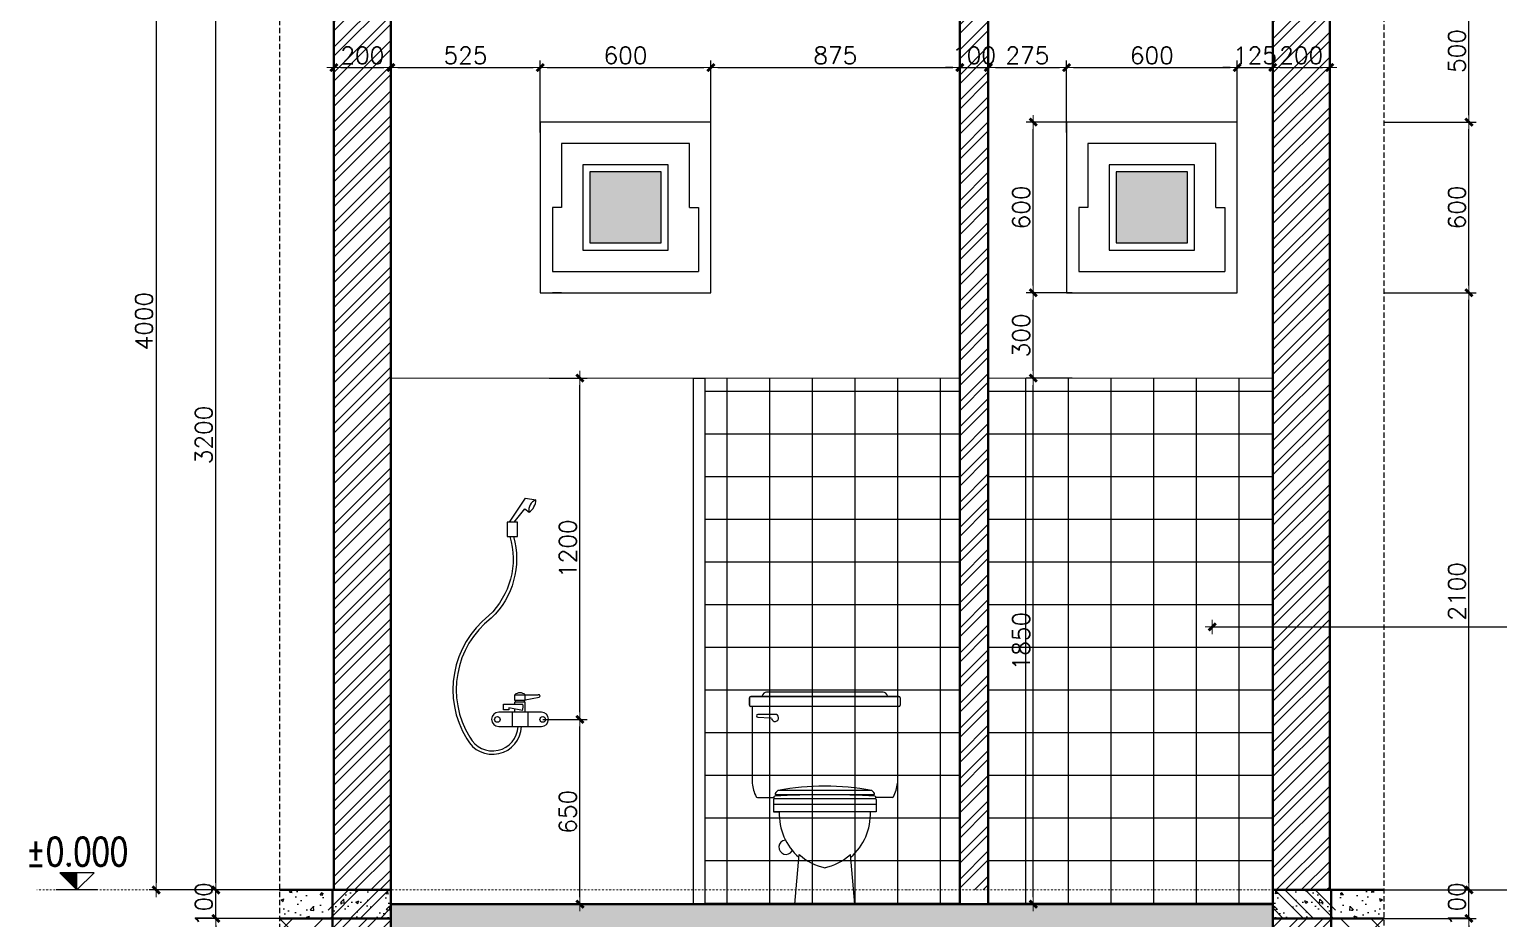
# Model space of a CAD drawing. Header units: millimetres. Extents: x 615730 to 2792744, y 139412 to 597571.
# Drawn here: x 1463402 to 1484059, y 260952 to 273459 of the extents above; entities that cross this region are included whole.
import ezdxf
from ezdxf.enums import TextEntityAlignment as Align

# ---------------------------------------------------------------- set-up
doc = ezdxf.new("R2010")
doc.units = ezdxf.units.MM
doc.header["$MEASUREMENT"] = 0
doc.header["$PDMODE"] = 34
doc.linetypes.add('DASHDOT', pattern=[1, 0.5, -0.25, 0, -0.25])
doc.linetypes.add('HIDDEN', pattern=[0.375, 0.25, -0.125])
doc.layers.get('0').update_dxf_attribs({"lineweight": 5})
for name, color, linetype in [('8', 8, 'Continuous'), ('DUT', 250, 'HIDDEN'), ('H', 252, 'Continuous'), ('HACH', 250, 'Continuous'), ('NOITHAT', 144, 'Continuous'), ('SKYLINE-A_HATCH-VAT DUNG', 144, 'Continuous'), ('TEXT', 2, 'Continuous'), ('VL', 155, 'Continuous')]:
    doc.layers.add(name, color=color, linetype=linetype)
for name, color, linetype, lineweight in [('HATCH', 42, 'Continuous', 5), ('NETNGOAITUONG', 1, 'Continuous', 40), ('TIM TRUC', 149, 'DASHDOT', 9), ('TUONG', 6, 'Continuous', 35), ('VLIEU', 250, 'Continuous', 9)]:
    doc.layers.add(name, color=color, linetype=linetype, lineweight=lineweight)
doc.styles.add('DIM', font='txt.shx', dxfattribs={"height": 120})
doc.styles.add('romans', font='romans.shx', dxfattribs={"height": 240})
doc.dimstyles.new('1-50', dxfattribs={"dimtxt": 200, "dimasz": 100, "dimexe": 100, "dimexo": 0, "dimgap": 50, "dimtad": 1, "dimdec": 0, "dimlfac": 0.25, "dimzin": 0, "dimdsep": 46, "dimtxsty": 'romans', "dimblk": ']', "dimcen": 0, "dimdle": 100, "dimclrd": 148, "dimclre": 148, "dimclrt": 2, "dimadec": 0, "dimazin": 0, "dimtfac": 1.111111, "dimtdec": 0, "dimtix": 1, "dimtmove": 2, "dimatfit": 3, "dimldrblk": ']', "dimfxl": 200, "dimtolj": 1, "dimtzin": 0, "dimarcsym": 0})
doc.dimstyles.new('100', dxfattribs={"dimtxt": 200, "dimasz": 100, "dimexe": 100, "dimexo": 0, "dimgap": 50, "dimtad": 1, "dimdec": 0, "dimdsep": 46, "dimtxsty": 'romans', "dimblk": ']', "dimcen": 50, "dimdle": 100, "dimclrd": 148, "dimclre": 148, "dimclrt": 2, "dimadec": 0, "dimazin": 0, "dimtfac": 0.4, "dimtdec": 0, "dimtix": 1, "dimtmove": 2, "dimatfit": 3, "dimldrblk": ']', "dimfxl": 150, "dimtvp": 0.004, "dimtolj": 1, "dimarcsym": 0})
pattern_1 = [(45, (600767.42, -1630.14), (-176.776695, 176.776695), []), (45, (600767.42, -1505.14), (-176.776695, 176.776695), [])]
pattern_2 = [(0, (545010.8, 21768), (1e-13, 600), []), (90, (545010.8, 21768), (-600, 2e-13), [])]

# ---------------------------------------------------------------- blocks, each defined once
blk = doc.blocks.new('xi2')
at = {"layer": 'NOITHAT'}
for p, q in [((-265, 725), (-265, 700)), ((-265, 700), (-265, 725)), ((260, 730), (-260, 730)), ((260, 730), (-260, 730)), ((-260, 730), (260, 730)), ((205, 745), (-205, 745)), ((265, 725), (265, 700)), ((260, 695), (-260, 695)), ((260, 695), (-260, 695)), ((-255, 695), (-255, 425)), ((255, 695), (255, 425)), ((-175, 667.5), (-235, 667.5)), ((-235, 657.5), (-191.8, 655.7)), ((-237, 375), (-178, 375)), ((180, 370), (-180, 370)), ((-180, 368.4), (-180, 325)), ((171.5, 385), (-171.5, 385)), ((165, 400), (-165, 400)), ((237, 375), (178, 375)), ((180, 368.4), (180, 325)), ((180, 350), (-180, 350)), ((-180, 325), (-160, 325)), ((180, 325), (-180, 325)), ((180, 325), (160, 325)), ((-105, 0), (-90, 175)), ((105, 0), (90, 175)), ((105, 0), (-105, 0))]:
    blk.add_line(p, q, dxfattribs=at)
for centre, radius, start, end in [((-260, 725), 5, 90, 180), ((-260, 725), 5, 90, 180), ((-222.7, 733), 3, 270, 350.4059), ((-205, 730), 15, 90, 170.4059), ((205, 730), 15, 9.5941, 90), ((222.7, 733), 3, 189.5941, 270), ((260, 725), 5, 0, 90), ((-260, 700), 5, 180, 270), ((-260, 700), 5, 180, 270), ((260, 700), 5, 270, 0), ((-235, 662.5), 5, 90, 270), ((-192, 650.7), 5, 14.2156, 87.6141), ((-175, 655), 12.5, 194.2156, 90), ((-134.5, 433.9), 120.8, 184.2251, 207.7316), ((0, -500), 915, 79.6604, 100.3396), ((134.5, 433.9), 120.8, 332.2684, 355.7749), ((-237, 380), 5, 207.7316, 270), ((-139.3, 368.5), 40.7, 167.0315, 180.0995), ((-176, 376.9), 3, 93.5715, 167.0315), ((-12, -2251.3), 2636.3, 89.7392, 93.5715), ((-171.5, 388), 3, 148.7432, 270), ((-139.3, 368.5), 40.7, 130.2744, 148.7432), ((-163.7, 397.2), 3, 100.3396, 130.2744), ((12, -2251.3), 2636.3, 86.4285, 90.2608), ((163.7, 397.2), 3, 49.7256, 79.6604), ((139.3, 368.5), 40.7, 31.2568, 49.7256), ((171.5, 388), 3, 270, 31.2568), ((176, 376.9), 3, 12.9685, 86.4285), ((139.3, 368.5), 40.7, 359.9005, 12.9685), ((237, 380), 5, 270, 332.2684), ((40.9, 316.9), 201.1, 177.6913, 229.0512), ((-40.9, 316.9), 201.1, 310.9488, 2.3087), ((-136.5, 200), 25, 96.5563, 330.6432), ((40.9, 316.9), 193.1, 227.2983, 258.2519), ((-40.9, 316.9), 193.1, 281.7481, 312.7017)]:
    blk.add_arc(centre, radius, start, end, dxfattribs=at)
blk = doc.blocks.new('md-voitam1')
for p, q in [((-42.4, 719.2), (14.2, 803)), ((14.2, 803), (51.1, 797.3)), ((-25.3, 718.3), (11.9, 766.2)), ((11.9, 766.2), (26.9, 753.5)), ((-14.2, 718.3), (-50.5, 718.3)), ((-50.5, 718.3), (-50.5, 668.4)), ((-14.2, 668.4), (-14.2, 718.3)), ((-50.5, 668.4), (-14.2, 668.4)), ((-23.3, 111.3), (59.2, 111.3)), ((-23.3, 91.2), (-23.3, 111.3)), ((13.3, 91.2), (13.3, 111.3)), ((13.3, 93.8), (62.7, 104)), ((-63.6, 58.7), (-63.6, 79)), ((-63.6, 79), (4.7, 79)), ((-44.3, 58.7), (-63.6, 58.7)), ((-44.3, 65.4), (-44.3, 58.7)), ((4.2, 56.7), (-44.3, 65.4)), ((13.3, 91.2), (-23.3, 91.2)), ((13.3, 85.3), (-23.3, 85.3)), ((-23.3, 79), (-23.3, 85.3)), ((-23.3, 50.5), (-23.3, 61.9)), ((-20.6, 85.3), (-20.6, 91.2)), ((10.5, 85.3), (10.5, 91.2)), ((13.3, 50.5), (13.3, 85.3)), ((70, 50.5), (-80, 50.5)), ((-80, 0.5), (70, 0.5)), ((-33.2, 50.5), (-33.2, 0.5)), ((22.4, 50.5), (22.4, 0.5))]:
    blk.add_line(p, q)
for points in [[(-40.6, 668.4, -0.281065), (-114.7, 390.1, 0.380918), (-192.2, -43, 0.766691), (0, 0)], [(-28.1, 668.4, -0.278305), (-106.9, 381, 0.381804), (-181.7, -37.1, 0.768455), (-12, 0.5)]]:
    blk.add_lwpolyline(points, format="xyb")
for centre in [(-84.7, 25), (74.6, 25)]:
    blk.add_circle(centre, 9.96)
for centre, radius, start, end in [((64.1, 761.6), 38.1, 110.574, 192.2628), ((-5.3, 799.5), 56.1, 305.0223, 357.8145), ((-5, 92.1), 26.6, 46.4414, 133.5586), ((61.3, 107.8), 4.07, 289.8245, 121.3292), ((-37.7, 68.8), 43.6, 343.8727, 13.5626), ((-80, 25.5), 25, 90, 270), ((70, 25.5), 25, 270, 90)]:
    blk.add_arc(centre, radius, start, end)
blk = doc.blocks.new(']')
for p, q in [((1, 0), (-1, 0)), ((0, 1), (0, -1))]:
    blk.add_line(p, q)
at = {"color": 9, "const_width": 0.4}
blk.add_lwpolyline([(-0.51, -0.51), (0.51, 0.51)], dxfattribs=at)
blk = doc.blocks.new('*D2861')
at = {"layer": 'DEFPOINTS', "color": 0, "ltscale": 10, "transparency": 16777216}
for p in [(1482452, 261355), (1483643, 261355), (1482452, 260955)]:
    blk.add_point(p, dxfattribs=at)
at = {"layer": 'VLIEU', "color": 148, "lineweight": -2, "ltscale": 10, "transparency": 16777216}
for p, q in [((1483643, 261455), (1483643, 261555)), ((1482452, 261355), (1483743, 261355)), ((1483643, 260955), (1483643, 261355)), ((1482452, 260955), (1483743, 260955)), ((1483643, 260855), (1483643, 260755))]:
    blk.add_line(p, q, dxfattribs=at)
at = {"layer": 'VLIEU', "color": 148, "lineweight": -2, "ltscale": 10, "transparency": 16777216, "xscale": 100, "yscale": 100, "zscale": 100}
for p, rotation in [((1483643, 261355), 270), ((1483643, 260955), 90)]:
    blk.add_blockref(']', p, dxfattribs=dict(at, rotation=rotation))
at = {"layer": 'VLIEU', "color": 2, "ltscale": 10, "transparency": 16777216, "insert": (1483473, 261155), "char_height": 240, "attachment_point": 5, "rotation": 90, "style": 'romans'}
blk.add_mtext('\\A1;100', dxfattribs=at)
blk = doc.blocks.new('*D2862')
at = {"layer": 'DEFPOINTS', "color": 0, "ltscale": 10, "transparency": 16777216}
for p in [(1482452, 269755), (1483643, 269755), (1482452, 261355)]:
    blk.add_point(p, dxfattribs=at)
at = {"layer": 'VLIEU', "color": 148, "lineweight": -2, "ltscale": 10, "transparency": 16777216}
for p, q in [((1482452, 269755), (1483743, 269755)), ((1483643, 261455), (1483643, 269655)), ((1482452, 261355), (1483743, 261355))]:
    blk.add_line(p, q, dxfattribs=at)
at = {"layer": 'VLIEU', "color": 148, "lineweight": -2, "ltscale": 10, "transparency": 16777216, "xscale": 100, "yscale": 100, "zscale": 100}
for p, rotation in [((1483643, 269755), 90), ((1483643, 261355), 270)]:
    blk.add_blockref(']', p, dxfattribs=dict(at, rotation=rotation))
at = {"layer": 'VLIEU', "color": 2, "ltscale": 10, "transparency": 16777216, "insert": (1483473, 265555), "char_height": 240, "attachment_point": 5, "rotation": 90, "style": 'romans'}
blk.add_mtext('\\A1;2100', dxfattribs=at)
blk = doc.blocks.new('*D2863')
at = {"layer": 'DEFPOINTS', "color": 0, "ltscale": 10, "transparency": 16777216}
for p in [(1482452, 272155), (1483643, 272155), (1482452, 269755)]:
    blk.add_point(p, dxfattribs=at)
at = {"layer": 'VLIEU', "color": 148, "lineweight": -2, "ltscale": 10, "transparency": 16777216}
for p, q in [((1482452, 272155), (1483743, 272155)), ((1483643, 269855), (1483643, 272055)), ((1482452, 269755), (1483743, 269755))]:
    blk.add_line(p, q, dxfattribs=at)
at = {"layer": 'VLIEU', "color": 148, "lineweight": -2, "ltscale": 10, "transparency": 16777216, "xscale": 100, "yscale": 100, "zscale": 100}
for p, rotation in [((1483643, 272155), 90), ((1483643, 269755), 270)]:
    blk.add_blockref(']', p, dxfattribs=dict(at, rotation=rotation))
at = {"layer": 'VLIEU', "color": 2, "ltscale": 10, "transparency": 16777216, "insert": (1483473, 270955), "char_height": 240, "attachment_point": 5, "rotation": 90, "style": 'romans'}
blk.add_mtext('\\A1;600', dxfattribs=at)
blk = doc.blocks.new('*D2864')
at = {"layer": 'DEFPOINTS', "color": 0, "ltscale": 10, "transparency": 16777216}
for p in [(1482452, 274155), (1483643, 274155), (1482452, 272155)]:
    blk.add_point(p, dxfattribs=at)
at = {"layer": 'VLIEU', "color": 148, "lineweight": -2, "ltscale": 10, "transparency": 16777216}
for p, q in [((1482452, 274155), (1483743, 274155)), ((1483643, 272255), (1483643, 274055)), ((1482452, 272155), (1483743, 272155))]:
    blk.add_line(p, q, dxfattribs=at)
at = {"layer": 'VLIEU', "color": 148, "lineweight": -2, "ltscale": 10, "transparency": 16777216, "xscale": 100, "yscale": 100, "zscale": 100}
for p, rotation in [((1483643, 274155), 90), ((1483643, 272155), 270)]:
    blk.add_blockref(']', p, dxfattribs=dict(at, rotation=rotation))
at = {"layer": 'VLIEU', "color": 2, "ltscale": 10, "transparency": 16777216, "insert": (1483473, 273155), "char_height": 240, "attachment_point": 5, "rotation": 90, "style": 'romans'}
blk.add_mtext('\\A1;500', dxfattribs=at)
blk = doc.blocks.new('*D2866')
at = {"layer": 'DEFPOINTS', "color": 0, "ltscale": 10, "transparency": 16777216}
for p in [(1482452, 277355), (1484611, 277355), (1482452, 261355)]:
    blk.add_point(p, dxfattribs=at)
at = {"layer": 'VLIEU', "color": 148, "lineweight": -2, "ltscale": 10, "transparency": 16777216}
for p, q in [((1482452, 277355), (1484711, 277355)), ((1484611, 261455), (1484611, 277255)), ((1482452, 261355), (1484711, 261355))]:
    blk.add_line(p, q, dxfattribs=at)
at = {"layer": 'VLIEU', "color": 148, "lineweight": -2, "ltscale": 10, "transparency": 16777216, "xscale": 100, "yscale": 100, "zscale": 100}
for p, rotation in [((1484611, 277355), 90), ((1484611, 261355), 270)]:
    blk.add_blockref(']', p, dxfattribs=dict(at, rotation=rotation))
at = {"layer": 'VLIEU', "color": 2, "ltscale": 10, "transparency": 16777216, "insert": (1484441, 269355), "char_height": 240, "attachment_point": 5, "rotation": 90, "style": 'romans'}
blk.add_mtext('\\A1;4000', dxfattribs=at)
blk = doc.blocks.new('*D2867')
at = {"layer": 'DEFPOINTS', "color": 0, "ltscale": 10, "transparency": 16777216}
for p in [(1466024, 261355), (1466917, 261355), (1466917, 260955)]:
    blk.add_point(p, dxfattribs=at)
at = {"layer": 'VLIEU', "color": 148, "lineweight": -2, "ltscale": 10, "transparency": 16777216}
for p, q in [((1466024, 261455), (1466024, 261555)), ((1466917, 261355), (1465924, 261355)), ((1466024, 260955), (1466024, 261355)), ((1466917, 260955), (1465924, 260955)), ((1466024, 260855), (1466024, 260755))]:
    blk.add_line(p, q, dxfattribs=at)
at = {"layer": 'VLIEU', "color": 148, "lineweight": -2, "ltscale": 10, "transparency": 16777216, "xscale": 100, "yscale": 100, "zscale": 100}
for p, rotation in [((1466024, 261355), 270), ((1466024, 260955), 90)]:
    blk.add_blockref(']', p, dxfattribs=dict(at, rotation=rotation))
at = {"layer": 'VLIEU', "color": 2, "ltscale": 10, "transparency": 16777216, "insert": (1465854, 261155), "char_height": 240, "attachment_point": 5, "rotation": 90, "style": 'romans'}
blk.add_mtext('\\A1;100', dxfattribs=at)
blk = doc.blocks.new('*D2868')
at = {"layer": 'DEFPOINTS', "color": 0, "ltscale": 10, "transparency": 16777216}
for p in [(1466024, 274155), (1466917, 274155), (1466917, 261355)]:
    blk.add_point(p, dxfattribs=at)
at = {"layer": 'VLIEU', "color": 148, "lineweight": -2, "ltscale": 10, "transparency": 16777216}
for p, q in [((1466917, 274155), (1465924, 274155)), ((1466024, 261455), (1466024, 274055)), ((1466917, 261355), (1465924, 261355))]:
    blk.add_line(p, q, dxfattribs=at)
at = {"layer": 'VLIEU', "color": 148, "lineweight": -2, "ltscale": 10, "transparency": 16777216, "xscale": 100, "yscale": 100, "zscale": 100}
for p, rotation in [((1466024, 274155), 90), ((1466024, 261355), 270)]:
    blk.add_blockref(']', p, dxfattribs=dict(at, rotation=rotation))
at = {"layer": 'VLIEU', "color": 2, "ltscale": 10, "transparency": 16777216, "insert": (1465854, 267755), "char_height": 240, "attachment_point": 5, "rotation": 90, "style": 'romans'}
blk.add_mtext('\\A1;3200', dxfattribs=at)
blk = doc.blocks.new('Cao do mat dung')
at = {"layer": '8'}
blk.add_hatch(color=256, dxfattribs=at).paths.add_polyline_path([(125, 125), (0, 125), (0, 0)])
for p, q in [((0, 0), (0, 125)), ((-150, 0), (150, 0))]:
    blk.add_line(p, q)
blk.add_lwpolyline([(125, 125), (0, 0), (-125, 125)], close=True)
at = {"layer": 'TEXT', "style": 'DIM', "width": 0.75}
blk.add_attdef('%%P0.000', text='', height=180, dxfattribs=at).set_placement((0, 175), align=Align.CENTER)
blk = doc.blocks.new('*D2847')
at = {"layer": 'DEFPOINTS', "color": 0, "ltscale": 10, "transparency": 16777216}
for p in [(1466917, 277355), (1465184, 261355), (1466917, 261355)]:
    blk.add_point(p, dxfattribs=at)
at = {"layer": 'VLIEU', "color": 148, "lineweight": -2, "ltscale": 10, "transparency": 16777216}
for p, q in [((1466917, 277355), (1465084, 277355)), ((1465184, 277255), (1465184, 261455)), ((1466917, 261355), (1465084, 261355))]:
    blk.add_line(p, q, dxfattribs=at)
at = {"layer": 'VLIEU', "color": 148, "lineweight": -2, "ltscale": 10, "transparency": 16777216, "xscale": 100, "yscale": 100, "zscale": 100}
for p, rotation in [((1465184, 277355), 90), ((1465184, 261355), 270)]:
    blk.add_blockref(']', p, dxfattribs=dict(at, rotation=rotation))
at = {"layer": 'VLIEU', "color": 2, "ltscale": 10, "transparency": 16777216, "insert": (1465014, 269355), "char_height": 240, "attachment_point": 5, "rotation": 90, "style": 'romans'}
blk.add_mtext('\\A1;4000', dxfattribs=at)
blk = doc.blocks.new('*D2848')
at = {"layer": 'DEFPOINTS', "color": 0, "ltscale": 10, "transparency": 16777216}
for p in [(1470623, 263755), (1471143, 263755), (1470623, 261155)]:
    blk.add_point(p, dxfattribs=at)
at = {"layer": 'VLIEU', "color": 148, "lineweight": -2, "ltscale": 10, "transparency": 16777216}
for p, q in [((1470623, 263755), (1471243, 263755)), ((1471143, 261255), (1471143, 263655)), ((1470623, 261155), (1471243, 261155))]:
    blk.add_line(p, q, dxfattribs=at)
at = {"layer": 'VLIEU', "color": 148, "lineweight": -2, "ltscale": 10, "transparency": 16777216, "xscale": 100, "yscale": 100, "zscale": 100}
for p, rotation in [((1471143, 263755), 90), ((1471143, 261155), 270)]:
    blk.add_blockref(']', p, dxfattribs=dict(at, rotation=rotation))
at = {"layer": 'VLIEU', "color": 2, "ltscale": 10, "transparency": 16777216, "insert": (1470973, 262455), "char_height": 240, "attachment_point": 5, "rotation": 90, "style": 'romans'}
blk.add_mtext('\\A1;650', dxfattribs=at)
blk = doc.blocks.new('*D2849')
at = {"layer": 'DEFPOINTS', "color": 0, "ltscale": 10, "transparency": 16777216}
for p in [(1470708, 268555), (1471143, 268555), (1470623, 263755)]:
    blk.add_point(p, dxfattribs=at)
at = {"layer": 'VLIEU', "color": 148, "lineweight": -2, "ltscale": 10, "transparency": 16777216}
for p, q in [((1470708, 268555), (1471243, 268555)), ((1471143, 263855), (1471143, 268455)), ((1470623, 263755), (1471243, 263755))]:
    blk.add_line(p, q, dxfattribs=at)
at = {"layer": 'VLIEU', "color": 148, "lineweight": -2, "ltscale": 10, "transparency": 16777216, "xscale": 100, "yscale": 100, "zscale": 100}
for p, rotation in [((1471143, 268555), 90), ((1471143, 263755), 270)]:
    blk.add_blockref(']', p, dxfattribs=dict(at, rotation=rotation))
at = {"layer": 'VLIEU', "color": 2, "ltscale": 10, "transparency": 16777216, "insert": (1470973, 266155), "char_height": 240, "attachment_point": 5, "rotation": 90, "style": 'romans'}
blk.add_mtext('\\A1;1200', dxfattribs=at)
blk = doc.blocks.new('*D2850')
at = {"layer": 'DEFPOINTS', "color": 0, "ltscale": 10, "transparency": 16777216}
for p in [(1477517, 268555), (1478062, 268555), (1478062, 261155)]:
    blk.add_point(p, dxfattribs=at)
at = {"layer": 'VLIEU', "color": 148, "lineweight": -2, "ltscale": 10, "transparency": 16777216}
for p, q in [((1478062, 268555), (1477417, 268555)), ((1477517, 261255), (1477517, 268455)), ((1478062, 261155), (1477417, 261155))]:
    blk.add_line(p, q, dxfattribs=at)
at = {"layer": 'VLIEU', "color": 148, "lineweight": -2, "ltscale": 10, "transparency": 16777216, "xscale": 100, "yscale": 100, "zscale": 100}
for p, rotation in [((1477517, 268555), 90), ((1477517, 261155), 270)]:
    blk.add_blockref(']', p, dxfattribs=dict(at, rotation=rotation))
at = {"layer": 'VLIEU', "color": 2, "ltscale": 10, "transparency": 16777216, "insert": (1477347, 264855), "char_height": 240, "attachment_point": 5, "rotation": 90, "style": 'romans'}
blk.add_mtext('\\A1;1850', dxfattribs=at)
blk = doc.blocks.new('*D2851')
at = {"layer": 'DEFPOINTS', "color": 0, "ltscale": 10, "transparency": 16777216}
for p in [(1477517, 272155), (1477984, 272155), (1478062, 269755)]:
    blk.add_point(p, dxfattribs=at)
at = {"layer": 'VLIEU', "color": 148, "lineweight": -2, "ltscale": 10, "transparency": 16777216}
for p, q in [((1477984, 272155), (1477417, 272155)), ((1477517, 269855), (1477517, 272055)), ((1478062, 269755), (1477417, 269755))]:
    blk.add_line(p, q, dxfattribs=at)
at = {"layer": 'VLIEU', "color": 148, "lineweight": -2, "ltscale": 10, "transparency": 16777216, "xscale": 100, "yscale": 100, "zscale": 100}
for p, rotation in [((1477517, 272155), 90), ((1477517, 269755), 270)]:
    blk.add_blockref(']', p, dxfattribs=dict(at, rotation=rotation))
at = {"layer": 'VLIEU', "color": 2, "ltscale": 10, "transparency": 16777216, "insert": (1477347, 270955), "char_height": 240, "attachment_point": 5, "rotation": 90, "style": 'romans'}
blk.add_mtext('\\A1;600', dxfattribs=at)
blk = doc.blocks.new('*D2852')
at = {"layer": 'DEFPOINTS', "color": 0, "ltscale": 10, "transparency": 16777216}
for p in [(1468484, 272923), (1467683, 272007), (1468484, 272007)]:
    blk.add_point(p, dxfattribs=at)
at = {"layer": 'VLIEU', "color": 148, "lineweight": -2, "ltscale": 10, "transparency": 16777216}
for p, q in [((1467683, 272007), (1467683, 273023)), ((1467783, 272923), (1468384, 272923)), ((1468484, 272007), (1468484, 273023))]:
    blk.add_line(p, q, dxfattribs=at)
at = {"layer": 'VLIEU', "color": 148, "lineweight": -2, "ltscale": 10, "transparency": 16777216, "xscale": 100, "yscale": 100, "zscale": 100, "rotation": 180}
blk.add_blockref(']', (1467683, 272923), dxfattribs=at)
at = {"layer": 'VLIEU', "color": 148, "lineweight": -2, "ltscale": 10, "transparency": 16777216, "xscale": 100, "yscale": 100, "zscale": 100}
blk.add_blockref(']', (1468484, 272923), dxfattribs=at)
at = {"layer": 'VLIEU', "color": 2, "ltscale": 10, "transparency": 16777216, "insert": (1468083, 273093), "char_height": 240, "attachment_point": 5, "style": 'romans'}
blk.add_mtext('\\A1;200', dxfattribs=at)
blk = doc.blocks.new('*D2853')
at = {"layer": 'DEFPOINTS', "color": 0, "ltscale": 10, "transparency": 16777216}
for p in [(1470584, 272923), (1468484, 272007), (1470584, 272007)]:
    blk.add_point(p, dxfattribs=at)
at = {"layer": 'VLIEU', "color": 148, "lineweight": -2, "ltscale": 10, "transparency": 16777216}
for p, q in [((1468484, 272007), (1468484, 273023)), ((1468584, 272923), (1470484, 272923)), ((1470584, 272007), (1470584, 273023))]:
    blk.add_line(p, q, dxfattribs=at)
at = {"layer": 'VLIEU', "color": 148, "lineweight": -2, "ltscale": 10, "transparency": 16777216, "xscale": 100, "yscale": 100, "zscale": 100, "rotation": 180}
blk.add_blockref(']', (1468484, 272923), dxfattribs=at)
at = {"layer": 'VLIEU', "color": 148, "lineweight": -2, "ltscale": 10, "transparency": 16777216, "xscale": 100, "yscale": 100, "zscale": 100}
blk.add_blockref(']', (1470584, 272923), dxfattribs=at)
at = {"layer": 'VLIEU', "color": 2, "ltscale": 10, "transparency": 16777216, "insert": (1469534, 273093), "char_height": 240, "attachment_point": 5, "style": 'romans'}
blk.add_mtext('\\A1;525', dxfattribs=at)
blk = doc.blocks.new('*D2854')
at = {"layer": 'DEFPOINTS', "color": 0, "ltscale": 10, "transparency": 16777216}
for p in [(1472984, 272923), (1470584, 272007), (1472984, 272007)]:
    blk.add_point(p, dxfattribs=at)
at = {"layer": 'VLIEU', "color": 148, "lineweight": -2, "ltscale": 10, "transparency": 16777216}
for p, q in [((1470584, 272007), (1470584, 273023)), ((1470684, 272923), (1472884, 272923)), ((1472984, 272007), (1472984, 273023))]:
    blk.add_line(p, q, dxfattribs=at)
at = {"layer": 'VLIEU', "color": 148, "lineweight": -2, "ltscale": 10, "transparency": 16777216, "xscale": 100, "yscale": 100, "zscale": 100, "rotation": 180}
blk.add_blockref(']', (1470584, 272923), dxfattribs=at)
at = {"layer": 'VLIEU', "color": 148, "lineweight": -2, "ltscale": 10, "transparency": 16777216, "xscale": 100, "yscale": 100, "zscale": 100}
blk.add_blockref(']', (1472984, 272923), dxfattribs=at)
at = {"layer": 'VLIEU', "color": 2, "ltscale": 10, "transparency": 16777216, "insert": (1471784, 273093), "char_height": 240, "attachment_point": 5, "style": 'romans'}
blk.add_mtext('\\A1;600', dxfattribs=at)
blk = doc.blocks.new('*D2855')
at = {"layer": 'DEFPOINTS', "color": 0, "ltscale": 10, "transparency": 16777216}
for p in [(1476484, 272923), (1472984, 272007), (1476484, 272007)]:
    blk.add_point(p, dxfattribs=at)
at = {"layer": 'VLIEU', "color": 148, "lineweight": -2, "ltscale": 10, "transparency": 16777216}
for p, q in [((1472984, 272007), (1472984, 273023)), ((1473084, 272923), (1476384, 272923)), ((1476484, 272007), (1476484, 273023))]:
    blk.add_line(p, q, dxfattribs=at)
at = {"layer": 'VLIEU', "color": 148, "lineweight": -2, "ltscale": 10, "transparency": 16777216, "xscale": 100, "yscale": 100, "zscale": 100, "rotation": 180}
blk.add_blockref(']', (1472984, 272923), dxfattribs=at)
at = {"layer": 'VLIEU', "color": 148, "lineweight": -2, "ltscale": 10, "transparency": 16777216, "xscale": 100, "yscale": 100, "zscale": 100}
blk.add_blockref(']', (1476484, 272923), dxfattribs=at)
at = {"layer": 'VLIEU', "color": 2, "ltscale": 10, "transparency": 16777216, "insert": (1474734, 273093), "char_height": 240, "attachment_point": 5, "style": 'romans'}
blk.add_mtext('\\A1;875', dxfattribs=at)
blk = doc.blocks.new('*D2856')
at = {"layer": 'DEFPOINTS', "color": 0, "ltscale": 10, "transparency": 16777216}
for p in [(1476884, 272923), (1476484, 272007), (1476884, 272007)]:
    blk.add_point(p, dxfattribs=at)
at = {"layer": 'VLIEU', "color": 148, "lineweight": -2, "ltscale": 10, "transparency": 16777216}
for p, q in [((1476384, 272923), (1476284, 272923)), ((1476484, 272007), (1476484, 273023)), ((1476484, 272923), (1476884, 272923)), ((1476884, 272007), (1476884, 273023)), ((1476984, 272923), (1477084, 272923))]:
    blk.add_line(p, q, dxfattribs=at)
at = {"layer": 'VLIEU', "color": 148, "lineweight": -2, "ltscale": 10, "transparency": 16777216, "xscale": 100, "yscale": 100, "zscale": 100}
blk.add_blockref(']', (1476484, 272923), dxfattribs=at)
at = {"layer": 'VLIEU', "color": 148, "lineweight": -2, "ltscale": 10, "transparency": 16777216, "xscale": 100, "yscale": 100, "zscale": 100, "rotation": 180}
blk.add_blockref(']', (1476884, 272923), dxfattribs=at)
at = {"layer": 'VLIEU', "color": 2, "ltscale": 10, "transparency": 16777216, "insert": (1476684, 273093), "char_height": 240, "attachment_point": 5, "style": 'romans'}
blk.add_mtext('\\A1;100', dxfattribs=at)
blk = doc.blocks.new('*D2857')
at = {"layer": 'DEFPOINTS', "color": 0, "ltscale": 10, "transparency": 16777216}
for p in [(1477984, 272923), (1476884, 272007), (1477984, 272007)]:
    blk.add_point(p, dxfattribs=at)
at = {"layer": 'VLIEU', "color": 148, "lineweight": -2, "ltscale": 10, "transparency": 16777216}
for p, q in [((1476884, 272007), (1476884, 273023)), ((1476984, 272923), (1477884, 272923)), ((1477984, 272007), (1477984, 273023))]:
    blk.add_line(p, q, dxfattribs=at)
at = {"layer": 'VLIEU', "color": 148, "lineweight": -2, "ltscale": 10, "transparency": 16777216, "xscale": 100, "yscale": 100, "zscale": 100, "rotation": 180}
blk.add_blockref(']', (1476884, 272923), dxfattribs=at)
at = {"layer": 'VLIEU', "color": 148, "lineweight": -2, "ltscale": 10, "transparency": 16777216, "xscale": 100, "yscale": 100, "zscale": 100}
blk.add_blockref(']', (1477984, 272923), dxfattribs=at)
at = {"layer": 'VLIEU', "color": 2, "ltscale": 10, "transparency": 16777216, "insert": (1477434, 273093), "char_height": 240, "attachment_point": 5, "style": 'romans'}
blk.add_mtext('\\A1;275', dxfattribs=at)
blk = doc.blocks.new('*D2858')
at = {"layer": 'DEFPOINTS', "color": 0, "ltscale": 10, "transparency": 16777216}
for p in [(1480384, 272923), (1477984, 272007), (1480384, 272007)]:
    blk.add_point(p, dxfattribs=at)
at = {"layer": 'VLIEU', "color": 148, "lineweight": -2, "ltscale": 10, "transparency": 16777216}
for p, q in [((1477984, 272007), (1477984, 273023)), ((1478084, 272923), (1480284, 272923)), ((1480384, 272007), (1480384, 273023))]:
    blk.add_line(p, q, dxfattribs=at)
at = {"layer": 'VLIEU', "color": 148, "lineweight": -2, "ltscale": 10, "transparency": 16777216, "xscale": 100, "yscale": 100, "zscale": 100, "rotation": 180}
blk.add_blockref(']', (1477984, 272923), dxfattribs=at)
at = {"layer": 'VLIEU', "color": 148, "lineweight": -2, "ltscale": 10, "transparency": 16777216, "xscale": 100, "yscale": 100, "zscale": 100}
blk.add_blockref(']', (1480384, 272923), dxfattribs=at)
at = {"layer": 'VLIEU', "color": 2, "ltscale": 10, "transparency": 16777216, "insert": (1479184, 273093), "char_height": 240, "attachment_point": 5, "style": 'romans'}
blk.add_mtext('\\A1;600', dxfattribs=at)
blk = doc.blocks.new('*D2859')
at = {"layer": 'DEFPOINTS', "color": 0, "ltscale": 10, "transparency": 16777216}
for p in [(1480884, 272923), (1480384, 272007), (1480884, 272007)]:
    blk.add_point(p, dxfattribs=at)
at = {"layer": 'VLIEU', "color": 148, "lineweight": -2, "ltscale": 10, "transparency": 16777216}
for p, q in [((1480284, 272923), (1480184, 272923)), ((1480384, 272007), (1480384, 273023)), ((1480384, 272923), (1480884, 272923)), ((1480884, 272007), (1480884, 273023)), ((1480984, 272923), (1481084, 272923))]:
    blk.add_line(p, q, dxfattribs=at)
at = {"layer": 'VLIEU', "color": 148, "lineweight": -2, "ltscale": 10, "transparency": 16777216, "xscale": 100, "yscale": 100, "zscale": 100}
blk.add_blockref(']', (1480384, 272923), dxfattribs=at)
at = {"layer": 'VLIEU', "color": 148, "lineweight": -2, "ltscale": 10, "transparency": 16777216, "xscale": 100, "yscale": 100, "zscale": 100, "rotation": 180}
blk.add_blockref(']', (1480884, 272923), dxfattribs=at)
at = {"layer": 'VLIEU', "color": 2, "ltscale": 10, "transparency": 16777216, "insert": (1480634, 273093), "char_height": 240, "attachment_point": 5, "style": 'romans'}
blk.add_mtext('\\A1;125', dxfattribs=at)
blk = doc.blocks.new('*D2860')
at = {"layer": 'DEFPOINTS', "color": 0, "ltscale": 10, "transparency": 16777216}
for p in [(1481684, 272923), (1480884, 272007), (1481684, 272007)]:
    blk.add_point(p, dxfattribs=at)
at = {"layer": 'VLIEU', "color": 148, "lineweight": -2, "ltscale": 10, "transparency": 16777216}
for p, q in [((1480884, 272007), (1480884, 273023)), ((1480984, 272923), (1481584, 272923)), ((1481684, 272007), (1481684, 273023))]:
    blk.add_line(p, q, dxfattribs=at)
at = {"layer": 'VLIEU', "color": 148, "lineweight": -2, "ltscale": 10, "transparency": 16777216, "xscale": 100, "yscale": 100, "zscale": 100, "rotation": 180}
blk.add_blockref(']', (1480884, 272923), dxfattribs=at)
at = {"layer": 'VLIEU', "color": 148, "lineweight": -2, "ltscale": 10, "transparency": 16777216, "xscale": 100, "yscale": 100, "zscale": 100}
blk.add_blockref(']', (1481684, 272923), dxfattribs=at)
at = {"layer": 'VLIEU', "color": 2, "ltscale": 10, "transparency": 16777216, "insert": (1481284, 273093), "char_height": 240, "attachment_point": 5, "style": 'romans'}
blk.add_mtext('\\A1;200', dxfattribs=at)
blk = doc.blocks.new('*D2944')
at = {"layer": 'DEFPOINTS', "color": 0, "ltscale": 10, "transparency": 16777216}
for p in [(1477517, 269755), (1477984, 269755), (1478062, 268555)]:
    blk.add_point(p, dxfattribs=at)
at = {"layer": 'VLIEU', "color": 148, "lineweight": -2, "ltscale": 10, "transparency": 16777216}
for p, q in [((1477984, 269755), (1477417, 269755)), ((1477517, 268655), (1477517, 269655)), ((1478062, 268555), (1477417, 268555))]:
    blk.add_line(p, q, dxfattribs=at)
at = {"layer": 'VLIEU', "color": 148, "lineweight": -2, "ltscale": 10, "transparency": 16777216, "xscale": 100, "yscale": 100, "zscale": 100}
for p, rotation in [((1477517, 269755), 90), ((1477517, 268555), 270)]:
    blk.add_blockref(']', p, dxfattribs=dict(at, rotation=rotation))
at = {"layer": 'VLIEU', "color": 2, "ltscale": 10, "transparency": 16777216, "insert": (1477347, 269155), "char_height": 240, "attachment_point": 5, "rotation": 90, "style": 'romans'}
blk.add_mtext('\\A1;300', dxfattribs=at)

msp = doc.modelspace()

# ---------------------------------------------------------------- hatches: boundary and pattern name
at = {"layer": 'HACH'}
h = msp.add_hatch(dxfattribs=at)
h.set_pattern_fill('NET', color=256, scale=4800, style=0)
h.set_pattern_definition(pattern_2)
h.paths.add_polyline_path([(1472900.6, 261155.1), (1476484.2, 261155.1), (1476484.2, 268555), (1472900.6, 268555)])
h = msp.add_hatch(dxfattribs=at)
h.set_pattern_fill('NET', color=256, scale=4800, style=0)
h.set_pattern_definition(pattern_2)
h.paths.add_polyline_path([(1476884.2, 268555), (1480884.2, 268555.1), (1480884.2, 261155.1), (1476884.2, 261155.1)])
h = msp.add_hatch(dxfattribs=at)
h.set_pattern_fill('AR-CONC', color=256, scale=60, style=0)
h.set_pattern_definition([(50, (1654960.33, 2929055.15), (430.35611, -37.65128), [45, -495]), (355, (1654960.33, 2929055.15), (-83.2508, 451.31528), [36, -396]), (100.4514, (1654996.2, 2929052), (347.10563, 413.663725), [38.244114, -420.68527]), (46.1842, (1654960.33, 2929175.15), (640.34463, -99.31141), [67.5, -742.5]), (96.6356, (1655013.7, 2929166.9), (560.79762, 584.47072), [57.36617, -631.0278]), (351.1842, (1654960.3, 2929175.15), (560.79717, 584.47116), [54, -594]), (21, (1655020.33, 2929145.15), (358.14423, -241.571334), [45, -495]), (326, (1655020.33, 2929145.15), (145.9892, 435.09003), [36, -396]), (71.4514, (1655050.18, 2929125), (504.13358, 193.5183), [38.244114, -420.68527]), (37.5, (1654960.33, 2929055.15), (7.295913, 199.736312), [0, -391.2, 0, -402, 0, -397.5]), (7.5, (1654960.33, 2929055.15), (157.841722, 236.647027), [0, -229.2, 0, -382.2, 0, -151.5]), (327.5, (1654826.53, 2929055.15), (320.293462, -13.532923), [0, -150, 0, -468, 0, -621]), (317.5, (1654766.53, 2929055.15), (349.911702, 60.06299), [0, -195, 0, -310.8, 0, -441])])
h.paths.add_polyline_path([(1466916.9, 261355.1), (1466916.9, 260955.1), (1467604.2, 260955.1), (1467604.2, 261355.1)])
h = msp.add_hatch(dxfattribs=at)
h.set_pattern_fill('ANSI32', color=256, scale=800, style=0)
h.set_pattern_definition([(45, (1600523.68, 1698177.7), (-212.132034, 212.132034), []), (45, (1600665.1, 1698177.7), (-212.132034, 212.132034), [])])
h.paths.add_polyline_path([(1468484.2, 261355.1), (1467604.2, 261355.1), (1467604.2, 260955.1), (1468484.2, 260955.1)])
h = msp.add_hatch(dxfattribs=at)
h.set_pattern_fill('AR-CONC', color=256, scale=60, style=0)
h.set_pattern_definition([(50, (1600523.68, 1698177.7), (430.35611, -37.65128), [45, -495]), (355, (1600523.68, 1698177.7), (-83.2508, 451.31528), [36, -396]), (100.4514, (1600559.54, 1698174.56), (347.10563, 413.66373), [38.24411, -420.68527]), (46.1842, (1600523.7, 1698297.7), (640.34463, -99.3114), [67.5, -742.5]), (96.6356, (1600577.04, 1698289.4), (560.79762, 584.47072), [57.36617, -631.0278]), (351.1842, (1600523.7, 1698297.7), (560.79717, 584.47116), [54, -594]), (21, (1600583.68, 1698267.7), (358.14423, -241.571334), [45, -495]), (326, (1600583.68, 1698267.7), (145.9892, 435.09003), [36, -396]), (71.4514, (1600613.5, 1698247.57), (504.13358, 193.5183), [38.24411, -420.68527]), (37.5, (1600523.68, 1698177.7), (7.295913, 199.736312), [0, -391.2, 0, -402, 0, -397.5]), (7.5, (1600523.68, 1698177.7), (157.841722, 236.647027), [0, -229.2, 0, -382.2, 0, -151.5]), (327.5, (1600389.88, 1698177.7), (320.293462, -13.532923), [0, -150, 0, -468, 0, -621]), (317.5, (1600329.88, 1698177.7), (349.9117, 60.06299), [0, -195, 0, -310.8, 0, -441])])
h.paths.add_polyline_path([(1468484.2, 261355.1), (1467604.2, 261355.1), (1467604.2, 260955.1), (1468484.2, 260955.1)])
h = msp.add_hatch(dxfattribs=at)
h.set_pattern_fill('ANSI32', color=256, scale=800, style=0)
h.set_pattern_definition([(135, (1348844.77, 1698177.7), (212.132034, 212.132034), []), (135, (1348703.34, 1698177.7), (212.132034, 212.132034), [])])
h.paths.add_polyline_path([(1480884.2, 261355.1), (1481764.2, 261355.1), (1481764.2, 260955.1), (1480884.2, 260955.1)])
h = msp.add_hatch(dxfattribs=at)
h.set_pattern_fill('AR-CONC', color=256, scale=60, style=0)
h.set_pattern_definition([(130, (1348844.77, 1698177.7), (-430.35611, -37.65128), [45, -495]), (185, (1348844.77, 1698177.7), (83.2508, 451.31528), [36, -396]), (79.5486, (1348808.9, 1698174.56), (-347.10563, 413.66373), [38.24411, -420.68527]), (133.8158, (1348844.77, 1698297.7), (-640.34463, -99.3114), [67.5, -742.5]), (83.3644, (1348791.4, 1698289.4), (-560.79762, 584.47072), [57.36617, -631.0278]), (188.8158, (1348844.77, 1698297.7), (-560.79717, 584.47116), [54, -594]), (159, (1348784.77, 1698267.7), (-358.14423, -241.571334), [45, -495]), (214, (1348784.77, 1698267.7), (-145.9892, 435.09003), [36, -396]), (108.5486, (1348754.9, 1698247.57), (-504.13358, 193.5183), [38.24411, -420.68527]), (142.5, (1348844.77, 1698177.7), (-7.295913, 199.736312), [0, -391.2, 0, -402, 0, -397.5]), (172.5, (1348844.77, 1698177.7), (-157.841722, 236.647027), [0, -229.2, 0, -382.2, 0, -151.5]), (212.5, (1348978.57, 1698177.7), (-320.293462, -13.532923), [0, -150, 0, -468, 0, -621]), (222.5, (1349038.57, 1698177.7), (-349.9117, 60.06299), [0, -195, 0, -310.8, 0, -441])])
h.paths.add_polyline_path([(1480884.2, 261355.1), (1481764.2, 261355.1), (1481764.2, 260955.1), (1480884.2, 260955.1)])
h = msp.add_hatch(dxfattribs=at)
h.set_pattern_fill('AR-CONC', color=256, scale=60, style=0)
h.set_pattern_definition([(130, (1294408.1, 2929055.15), (-430.35611, -37.65128), [45, -495]), (185, (1294408.1, 2929055.15), (83.2508, 451.31528), [36, -396]), (79.5486, (1294372.25, 2929052), (-347.10563, 413.663725), [38.244114, -420.68527]), (133.8158, (1294408.1, 2929175.15), (-640.34463, -99.31141), [67.5, -742.5]), (83.3644, (1294354.75, 2929166.9), (-560.79762, 584.47072), [57.36617, -631.0278]), (188.8158, (1294408.1, 2929175.15), (-560.79717, 584.47116), [54, -594]), (159, (1294348.1, 2929145.15), (-358.14423, -241.571334), [45, -495]), (214, (1294348.1, 2929145.15), (-145.9892, 435.09003), [36, -396]), (108.5486, (1294318.27, 2929125), (-504.13358, 193.5183), [38.244114, -420.68527]), (142.5, (1294408.11, 2929055.15), (-7.295913, 199.736312), [0, -391.2, 0, -402, 0, -397.5]), (172.5, (1294408.1, 2929055.15), (-157.841722, 236.647027), [0, -229.2, 0, -382.2, 0, -151.5]), (212.5, (1294541.91, 2929055.15), (-320.293462, -13.532923), [0, -150, 0, -468, 0, -621]), (222.5, (1294601.9, 2929055.15), (-349.911702, 60.06299), [0, -195, 0, -310.8, 0, -441])])
h.paths.add_polyline_path([(1482451.6, 261355.1), (1482451.6, 260955.1), (1481764.2, 260955.1), (1481764.2, 261355.1)])
h = msp.add_hatch(dxfattribs=at)
h.set_pattern_fill('AR-CONC', color=256, scale=60, style=0)
h.set_pattern_definition([(50, (545010.8, 21768.03), (430.35611, -37.65128), [45, -495]), (355, (545010.8, 21768.03), (-83.2508, 451.31528), [36, -396]), (100.4514, (545046.68, 21764.9), (347.10563, 413.66373), [38.24411, -420.68527]), (46.1842, (545010.8, 21888.03), (640.34463, -99.3114), [67.5, -742.5]), (96.6356, (545064.2, 21879.75), (560.79762, 584.47072), [57.36617, -631.0278]), (351.1842, (545010.8, 21888), (560.79717, 584.47116), [54, -594]), (21, (545070.8, 21858.03), (358.14423, -241.57133), [45, -495]), (326, (545070.8, 21858.03), (145.9892, 435.09003), [36, -396]), (71.4514, (545100.66, 21837.9), (504.13358, 193.5183), [38.24411, -420.68527]), (37.5, (545010.82, 21768.03), (7.295913, 199.736312), [0, -391.2, 0, -402, 0, -397.5]), (7.5, (545010.82, 21768.03), (157.841722, 236.647027), [0, -229.2, 0, -382.2, 0, -151.5]), (327.5, (544877.02, 21768.03), (320.293462, -13.532923), [0, -150, 0, -468, 0, -621]), (317.5, (544817.02, 21768.03), (349.9117, 60.06299), [0, -195, 0, -310.8, 0, -441])])
h.paths.add_polyline_path([(1480884.2, 260755.1), (1480884.2, 261155.1), (1468484.2, 261155.1), (1468484.2, 260755.1)])
h = msp.add_hatch(dxfattribs=at)
h.set_pattern_fill('ANSI38', color=256, scale=2400, style=0)
h.set_pattern_definition([(45, (1654960.33, 2929055.15), (-212.132034, 212.132034), []), (135, (1654960.33, 2929055.15), (-636.396103, 212.132034), [750, -450])])
h.paths.add_polyline_path([(1466916.9, 260955.1), (1466916.9, 259555.1), (1467604.2, 259555.1), (1467604.2, 260955.1)])
h = msp.add_hatch(dxfattribs=at)
h.set_pattern_fill('ANSI38', color=256, scale=2400, style=0)
h.set_pattern_definition([(135, (1294408.1, 2929055.15), (212.132034, 212.132034), []), (45, (1294408.1, 2929055.15), (636.396103, 212.132034), [750, -450])])
h.paths.add_polyline_path([(1482451.6, 260955.1), (1482451.6, 259555.1), (1481764.2, 259555.1), (1481764.2, 260955.1)])
at = {"layer": 'HATCH'}
h = msp.add_hatch(color=5, dxfattribs=at)
h.set_gradient(color1=(0, 0, 255), one_color=1, tint=1, name='HEMISPHERICAL')
h.paths.add_polyline_path([(1471284, 270455), (1472284, 270455), (1472284, 271455), (1471284, 271455)])
h = msp.add_hatch(color=5, dxfattribs=at)
h.set_gradient(color1=(0, 0, 255), one_color=1, tint=1, name='HEMISPHERICAL')
h.paths.add_polyline_path([(1478684.2, 270455.1), (1479684.2, 270455.1), (1479684.2, 271455.1), (1478684.2, 271455.1)])
at = {"layer": 'VLIEU', "ltscale": 10}
h = msp.add_hatch(dxfattribs=at)
h.set_pattern_fill('STEEL', color=256, scale=2000, style=0)
h.set_pattern_definition(pattern_1)
h.paths.add_polyline_path([(1468484.2, 261355.1), (1467682.5, 261355.1), (1467682.5, 276555.1), (1468484.2, 276555.1)])
h.paths.add_polyline_path([(1481684.3, 261355.1), (1480884.2, 261355.1), (1480884.2, 276555.1), (1481684.3, 276555.1)])
h = msp.add_hatch(dxfattribs=at)
h.set_pattern_fill('STEEL', color=256, scale=2000, style=0)
h.set_pattern_definition(pattern_1)
h.paths.add_polyline_path([(1476884.2, 276555.1), (1476484.2, 276555.1), (1476484.2, 261355.1), (1476884.2, 261355.1)])
h = msp.add_hatch(dxfattribs=at)
h.set_pattern_fill('STEEL', color=256, scale=2000, style=0)
h.set_pattern_definition(pattern_1)
h.paths.add_polyline_path([(1468484.2, 260955.1), (1467662.4, 260955.1), (1467662.4, 258180.7), (1467852.2, 258180.7), (1467852.2, 258020.7), (1468236.2, 258340.7), (1468236.2, 258180.7), (1468484.2, 258180.7)])
h = msp.add_hatch(dxfattribs=at)
h.set_pattern_fill('STEEL', color=256, scale=2000, style=0)
h.set_pattern_definition(pattern_1)
h.paths.add_polyline_path([(1480884.2, 258180.7), (1481132.2, 258180.7), (1481132.2, 258340.7), (1481516.2, 258020.7), (1481516.2, 258180.7), (1481706.1, 258180.7), (1481706.1, 260955.1), (1480884.2, 260955.1)])

# ---------------------------------------------------------------- linework, layer by layer
at = {"layer": 'DUT', "color": 2, "ltscale": 300}
msp.add_lwpolyline([(1466916.9, 257140.5), (1482451.6, 257140.5), (1482451.6, 277755.1), (1466916.9, 277755.1)], close=True, dxfattribs=at)
at = {"layer": 'H'}
for points in [[(1471284, 270455), (1472284, 270455), (1472284, 271455), (1471284, 271455)], [(1478684.2, 270455.1), (1479684.2, 270455.1), (1479684.2, 271455.1), (1478684.2, 271455.1)]]:
    msp.add_lwpolyline(points, close=True, dxfattribs=at)
at = {"layer": 'NETNGOAITUONG'}
for p, q in [((1468484.2, 261355.1), (1466916.9, 261355.1)), ((1467662.4, 258180.7), (1467662.4, 261355.1)), ((1468484.2, 258180.7), (1468484.2, 261355.1)), ((1480884.2, 261355.1), (1482451.6, 261355.1)), ((1480884.2, 258180.7), (1480884.2, 261355.1)), ((1481706.1, 258180.7), (1481706.1, 261355.1)), ((1480884.2, 261155.1), (1468484.2, 261155.1)), ((1468484.2, 260955.1), (1466916.9, 260955.1)), ((1480884.2, 260955.1), (1482451.6, 260955.1))]:
    msp.add_line(p, q, dxfattribs=at)
for points in [[(1468484.2, 261355.1), (1467682.5, 261355.1), (1467682.5, 276555.1), (1468484.2, 276555.1)], [(1481684.3, 261355.1), (1480884.2, 261355.1), (1480884.2, 276555.1), (1481684.3, 276555.1)]]:
    msp.add_lwpolyline(points, close=True, dxfattribs=at)
msp.add_lwpolyline([(1476884.2, 276555.1), (1476884.2, 261155.1), (1476484.2, 261155.1), (1476484.2, 276555.1)], dxfattribs=at)
at = {"layer": 'SKYLINE-A_HATCH-VAT DUNG', "ltscale": 10}
msp.add_lwpolyline([(1472900.6, 261155.1), (1472740.6, 261155.1), (1472740.6, 268555), (1472900.6, 268555)], close=True, dxfattribs=at)
at = {"layer": 'TIM TRUC', "ltscale": 50}
msp.add_lwpolyline([(1482451.6, 261355.1), (1463505.1, 261355.1)], dxfattribs=at)
at = {"layer": 'VL', "ltscale": 10}
for p, q in [((1470758.3, 270955), (1470758.3, 270055)), ((1470884, 270955), (1470758.3, 270955)), ((1472684, 270955), (1472809.8, 270955)), ((1472809.8, 270955), (1472809.8, 270055)), ((1478284.2, 270955.1), (1478158.5, 270955.1)), ((1478158.5, 270955.1), (1478158.5, 270055.1)), ((1480084.2, 270955.1), (1480210, 270955.1)), ((1480210, 270955.1), (1480210, 270055.1)), ((1470884, 269755), (1470758.3, 269755))]:
    msp.add_line(p, q, dxfattribs=at)
for points in [[(1470584, 269755), (1472984, 269755), (1472984, 272155), (1470584, 272155)], [(1477984.2, 269755.1), (1480384.2, 269755.1), (1480384.2, 272155.1), (1477984.2, 272155.1)], [(1471184, 270355), (1472384, 270355), (1472384, 271555), (1471184, 271555)], [(1478584.2, 270355.1), (1479784.2, 270355.1), (1479784.2, 271555.1), (1478584.2, 271555.1)]]:
    msp.add_lwpolyline(points, close=True, dxfattribs=at)
for points in [[(1472684, 270955), (1472684, 271855), (1470884, 271855), (1470884, 270955)], [(1480084.2, 270955.1), (1480084.2, 271855.1), (1478284.2, 271855.1), (1478284.2, 270955.1)], [(1470758.3, 270055), (1472809.8, 270055)], [(1478158.5, 270055.1), (1480210, 270055.1)]]:
    msp.add_lwpolyline(points, dxfattribs=at)
at = {"layer": 'VLIEU', "ltscale": 10}
for points in [[(1468484.2, 268555), (1476484.2, 268555), (1476484.2, 261155.1), (1468484.2, 261155.1)], [(1472740.6, 268555), (1472740.6, 268555), (1472740.6, 261155.1), (1472740.6, 261155.1)], [(1476884.2, 268555), (1480884.2, 268555.1), (1480884.2, 261155.1), (1476884.2, 261155.1)], [(1481667.9, 261355.1), (1481684.3, 261355.1), (1481684.3, 261355.1), (1481667.9, 261355.1)]]:
    msp.add_lwpolyline(points, close=True, dxfattribs=at)

# ---------------------------------------------------------------- block references
at = {"layer": 'NOITHAT', "xscale": 4, "yscale": 4, "zscale": 4}
msp.add_blockref('md-voitam1', (1470320.7, 263653.1), dxfattribs=at)
at = {"layer": 'TEXT'}
ref = msp.add_blockref('Cao do mat dung', (1464070.7, 261355.1), dxfattribs=dict(at, xscale=-1.940516273956746, yscale=1.940516273840331, zscale=1.940516273849605))
ref.add_attrib('%%P0.000', '%%P0.000', dxfattribs={"height": 400, "style": 'DIM', "width": 0.75}).set_placement((1464070.7, 261694.7), align=Align.CENTER)
at = {"layer": 'TUONG', "xscale": 4, "yscale": 4, "zscale": 4}
msp.add_blockref('xi2', (1474585.8, 261155.1), dxfattribs=at)

# ---------------------------------------------------------------- dimensions: what is measured, and where the dimension line sits
at = {"layer": 'VLIEU', "ltscale": 10}
for base, p1, p2, picture, middle in [((1465184.2, 261355.1), (1466916.9, 277355.1), (1466916.9, 261355.1), '*D2847', (1465014.2, 269355.1)), ((1484611.3, 277355.1), (1482451.6, 261355.1), (1482451.6, 277355.1), '*D2866', (1484441.3, 269355.1)), ((1466023.7, 274155.1), (1466916.9, 261355.1), (1466916.9, 274155.1), '*D2868', (1465853.7, 267755.1)), ((1483642.9, 274155.1), (1482451.6, 272155.1), (1482451.6, 274155.1), '*D2864', (1483472.9, 273155.1)), ((1477516.7, 272155.1), (1478062.2, 269755), (1477984.2, 272155.1), '*D2851', (1477346.7, 270955)), ((1483642.9, 272155.1), (1482451.6, 269755.1), (1482451.6, 272155.1), '*D2863', (1483472.9, 270955.1)), ((1477516.7, 269755.1), (1478062.2, 268555), (1477984.2, 269755.1), '*D2944', (1477346.7, 269155)), ((1483642.9, 269755.1), (1482451.6, 261355.1), (1482451.6, 269755.1), '*D2862', (1483472.9, 265555.1)), ((1471142.5, 268555.1), (1470622.5, 263755.1), (1470707.7, 268555.1), '*D2849', (1470972.5, 266155.1)), ((1477516.7, 268555), (1478062.3, 261155.1), (1478062.2, 268555), '*D2850', (1477346.7, 264855.1)), ((1471142.5, 263755.1), (1470622.5, 261155.1), (1470622.5, 263755.1), '*D2848', (1470972.5, 262455.1)), ((1466023.7, 261355.1), (1466916.9, 260955.1), (1466916.9, 261355.1), '*D2867', (1465853.7, 261155.1)), ((1483642.9, 261355.1), (1482451.6, 260955.1), (1482451.6, 261355.1), '*D2861', (1483472.9, 261155.1))]:
    dim = msp.add_linear_dim(base=base, p1=p1, p2=p2, angle=90, dimstyle='1-50', dxfattribs=at)
    dim.commit()
    dim.dimension.update_dxf_attribs({"geometry": picture, "text_midpoint": middle})
for base, p1, p2, picture, middle in [((1468484.2, 272923.2), (1467682.5, 272006.6), (1468484.2, 272006.6), '*D2852', (1468083.4, 273093.2)), ((1470584, 272923.2), (1468484.2, 272006.6), (1470584, 272006.6), '*D2853', (1469534.1, 273093.2)), ((1472984, 272923.2), (1470584, 272006.6), (1472984, 272006.6), '*D2854', (1471784, 273093.2)), ((1476484.2, 272923.2), (1472984, 272006.6), (1476484.2, 272006.6), '*D2855', (1474734.1, 273093.2)), ((1476884.2, 272923.2), (1476484.2, 272006.6), (1476884.2, 272006.6), '*D2856', (1476684.2, 273093.2)), ((1477984.2, 272923.2), (1476884.2, 272006.6), (1477984.2, 272006.6), '*D2857', (1477434.2, 273093.2)), ((1480384.2, 272923.2), (1477984.2, 272006.6), (1480384.2, 272006.6), '*D2858', (1479184.2, 273093.2)), ((1480884.2, 272923.2), (1480384.2, 272006.6), (1480884.2, 272006.6), '*D2859', (1480634.2, 273093.2)), ((1481684.3, 272923.2), (1480884.2, 272006.6), (1481684.3, 272006.6), '*D2860', (1481284.3, 273093.2))]:
    dim = msp.add_linear_dim(base=base, p1=p1, p2=p2, dimstyle='1-50', dxfattribs=at)
    dim.commit()
    dim.dimension.update_dxf_attribs({"geometry": picture, "text_midpoint": middle})

# ---------------------------------------------------------------- leaders
at = {"layer": 'HACH'}
msp.add_leader([(1480032.4, 265054.9), (1485084.8, 265054.9), (1485084.8, 272199.4)], dimstyle='100', override={"dimtad": 0}, dxfattribs=at)

doc.saveas('drawing.dxf')
